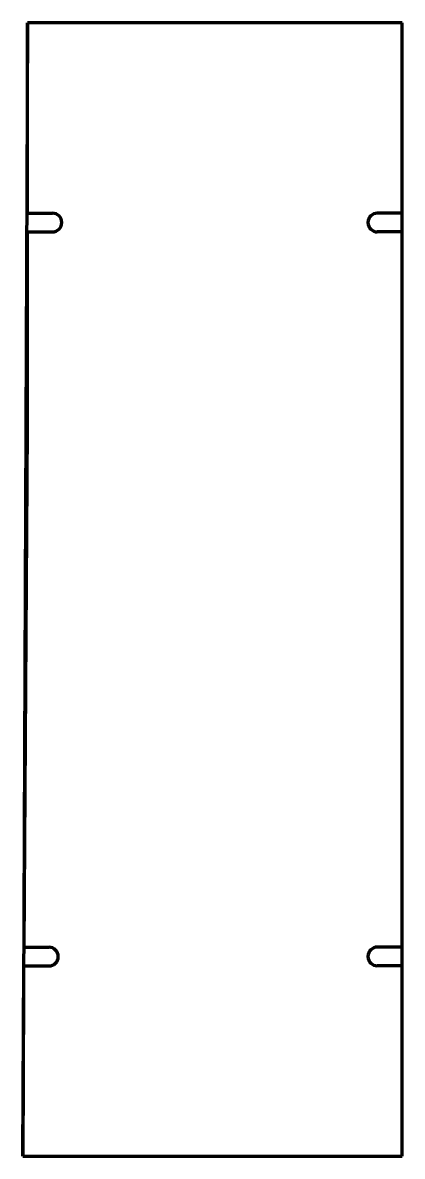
# Model space of a CAD drawing. Header units: inches. Extents: x 0 to 15.2, y 0 to 45.4.
import ezdxf

# ---------------------------------------------------------------- set-up
doc = ezdxf.new("R2010")
doc.units = ezdxf.units.IN
doc.header["$MEASUREMENT"] = 0
doc.layers.add('1', color=7, linetype='Continuous')

msp = doc.modelspace()

# ---------------------------------------------------------------- linework, layer by layer
at = {"color": 7, "lineweight": 90}
for p, q in [((0.188, 45.375), (0, 0)), ((0.188, 37.75), (0.188, 45.375)), ((15.188, 45.375), (0.188, 45.375)), ((15.188, 0), (15.188, 45.375)), ((0.188, 29.125), (0.188, 37)), ((0.054, 8.375), (0.188, 29.125)), ((0, 0), (0.049, 7.625)), ((0, 0), (15.188, 0))]:
    msp.add_line(p, q, dxfattribs=at)
at = {"layer": '1', "color": 7, "lineweight": 90}
for p, q in [((0.188, 45.375), (0, 0)), ((0.188, 37.75), (1.188, 37.75)), ((15.188, 37.75), (14.188, 37.75)), ((0.188, 37), (1.188, 37)), ((15.188, 37), (14.188, 37)), ((0.054, 8.375), (1.054, 8.369)), ((15.188, 8.375), (14.188, 8.375)), ((0.049, 7.625), (1.049, 7.619)), ((15.188, 7.625), (14.188, 7.625))]:
    msp.add_line(p, q, dxfattribs=at)
at = {"layer": '1', "color": 1, "lineweight": 90}
msp.add_line((0.188, 45.375), (0, 0), dxfattribs=at)
at = {"layer": '1', "color": 7, "lineweight": 90}
for centre, start, end in [((1.188, 37.375), 270, 450), ((14.188, 37.375), 90, 270), ((1.051, 7.994), 269.6311, 449.6311), ((14.188, 8), 90, 270)]:
    msp.add_arc(centre, 0.375, start, end, dxfattribs=at)

doc.saveas('drawing.dxf')
